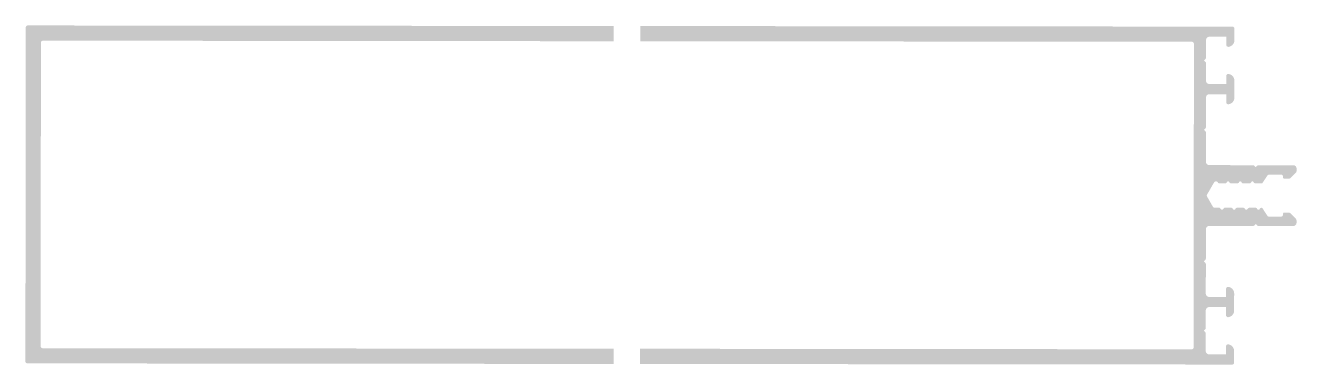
# Model space of a CAD drawing. Header units: millimetres. Extents: x -63 to 3646, y -445 to 220.
# Drawn here: x 3458 to 3646.4, y -445.1 to -394.9 of the extents above; entities that cross this region are included whole.
import ezdxf

# ---------------------------------------------------------------- set-up
doc = ezdxf.new("R2010")
doc.units = ezdxf.units.MM

# ---------------------------------------------------------------- blocks, each defined once
blk = doc.blocks.new('E50 T 20')
h = blk.add_hatch(color=252)
h.paths.add_polyline_path([(-181.950793, -24.613554), (-181.950397, -24.629256), (-181.949181, -24.644915), (-181.947146, -24.660488), (-181.944299, -24.675934), (-181.940647, -24.69121), (-181.936202, -24.706274), (-181.930973, -24.721084), (-181.924977, -24.735601), (-181.918229, -24.749784), (-181.910749, -24.763594), (-181.902556, -24.776994), (-181.893672, -24.789946), (-181.884123, -24.802416), (-181.873935, -24.81437), (-181.863135, -24.825773), (-181.851752, -24.836596), (-181.839819, -24.846808), (-181.827368, -24.856381), (-181.814433, -24.86529), (-181.80105, -24.87351), (-181.787254, -24.881018), (-181.773085, -24.887794), (-181.75858, -24.893818), (-181.74378, -24.899076), (-181.728725, -24.903551), (-181.713456, -24.907233), (-181.698016, -24.910111), (-181.682446, -24.912176), (-181.66679, -24.913424), (-181.651089, -24.91385), (-94.802623, -24.99957), (-94.803233, -22.749569), (-179.39887, -22.666072), (-179.415111, -22.665616), (-179.431304, -22.664282), (-179.4474, -22.662072), (-179.463354, -22.658995), (-179.479117, -22.655058), (-179.494645, -22.650274), (-179.50989, -22.644656), (-179.524809, -22.638221), (-179.539358, -22.630987), (-179.553493, -22.622977), (-179.567175, -22.614213), (-179.580361, -22.604721), (-179.593015, -22.594529), (-179.605098, -22.583667), (-179.616576, -22.572167), (-179.627414, -22.560062), (-179.637581, -22.547389), (-179.647046, -22.534183), (-179.655783, -22.520485), (-179.663766, -22.506333), (-179.67097, -22.49177), (-179.677376, -22.476839), (-179.682964, -22.461582), (-179.687718, -22.446046), (-179.691623, -22.430274), (-179.694669, -22.414315), (-179.696847, -22.398214), (-179.698149, -22.382018), (-179.698573, -22.365776), (-179.688131, -11.785881), (-179.654257, 22.534202), (-179.65383, 22.549902), (-179.652583, 22.565559), (-179.650517, 22.581129), (-179.64764, 22.596569), (-179.643958, 22.611837), (-179.639482, 22.626892), (-179.634225, 22.641693), (-179.6282, 22.656197), (-179.621424, 22.670367), (-179.613916, 22.684162), (-179.605697, 22.697546), (-179.596788, 22.710481), (-179.587214, 22.722932), (-179.577002, 22.734865), (-179.56618, 22.746247), (-179.554776, 22.757047), (-179.542823, 22.767236), (-179.530353, 22.776785), (-179.5174, 22.785668), (-179.504001, 22.793861), (-179.49019, 22.801342), (-179.476007, 22.80809), (-179.461491, 22.814086), (-179.44668, 22.819314), (-179.431617, 22.82376), (-179.416341, 22.827411), (-179.400895, 22.830258), (-179.385321, 22.832293), (-179.369662, 22.83351), (-179.353961, 22.833906), (-94.815564, 22.750466), (-94.816174, 25.000467), (-181.601739, 25.086125), (-181.617981, 25.085701), (-181.634177, 25.084399), (-181.650278, 25.082221), (-181.666237, 25.079175), (-181.682008, 25.07527), (-181.697545, 25.070516), (-181.712802, 25.064928), (-181.727733, 25.058522), (-181.742296, 25.051318), (-181.756448, 25.043335), (-181.770146, 25.034598), (-181.783352, 25.025132), (-181.796025, 25.014966), (-181.80813, 25.004128), (-181.81963, 24.99265), (-181.830492, 24.980567), (-181.840684, 24.967913), (-181.850176, 24.954727), (-181.85894, 24.941045), (-181.86695, 24.92691), (-181.874183, 24.912361), (-181.880618, 24.897442), (-181.886236, 24.882196), (-181.891021, 24.866669), (-181.894958, 24.850906), (-181.898035, 24.834952), (-181.900244, 24.818855), (-181.901579, 24.802663), (-181.902035, 24.786422)])
h.paths.add_polyline_path([(-90.903326, -24.99956), (-3.198, -25.086125), (-3.181758, -25.085701), (-3.165563, -25.084399), (-3.149462, -25.082221), (-3.133502, -25.079175), (-3.117731, -25.07527), (-3.102194, -25.070516), (-3.086938, -25.064928), (-3.072006, -25.058522), (-3.057443, -25.051318), (-3.043292, -25.043335), (-3.029593, -25.034598), (-3.016388, -25.025132), (-3.003714, -25.014966), (-2.99161, -25.004128), (-2.980109, -24.99265), (-2.969247, -24.980567), (-2.959056, -24.967913), (-2.949564, -24.954727), (-2.9408, -24.941045), (-2.93279, -24.92691), (-2.925556, -24.912361), (-2.919121, -24.897442), (-2.913503, -24.882196), (-2.908719, -24.866669), (-2.904782, -24.850906), (-2.901704, -24.834952), (-2.899495, -24.818855), (-2.89816, -24.802663), (-2.897704, -24.786422), (-2.896027, -23.086422), (-2.897372, -23.033577), (-2.901507, -22.980877), (-2.908422, -22.928469), (-2.918097, -22.876499), (-2.930504, -22.825114), (-2.94561, -22.774456), (-2.963371, -22.724666), (-2.983738, -22.675885), (-3.006655, -22.628249), (-3.032057, -22.58189), (-3.059874, -22.536938), (-3.090027, -22.493519), (-3.122432, -22.451754), (-3.156999, -22.411759), (-3.193631, -22.373648), (-3.232226, -22.337525), (-3.272676, -22.303492), (-3.314868, -22.271645), (-3.358684, -22.242071), (-3.404001, -22.214854), (-3.450694, -22.19007), (-3.49863, -22.167788), (-3.547678, -22.14807), (-3.597698, -22.130972), (-3.648553, -22.116541), (-3.700099, -22.104817), (-3.752192, -22.095834), (-3.768149, -22.093949), (-3.784185, -22.092922), (-3.800252, -22.092754), (-3.816305, -22.093447), (-3.832298, -22.094999), (-3.848185, -22.097405), (-3.863921, -22.100658), (-3.87946, -22.104748), (-3.894757, -22.109665), (-3.909769, -22.115394), (-3.924453, -22.121918), (-3.938767, -22.129219), (-3.952669, -22.137277), (-3.96612, -22.146066), (-3.979081, -22.155564), (-3.991514, -22.165742), (-4.003385, -22.176571), (-4.01466, -22.188019), (-4.025305, -22.200056), (-4.03529, -22.212645), (-4.044587, -22.22575), (-4.053169, -22.239334), (-4.061011, -22.253359), (-4.068092, -22.267783), (-4.074389, -22.282566), (-4.079887, -22.297664), (-4.084568, -22.313035), (-4.088419, -22.328635), (-4.091429, -22.344419), (-4.09359, -22.360341), (-4.094896, -22.376356), (-4.095342, -22.392418), (-4.096519, -23.585238), (-6.596518, -23.58277), (-6.623587, -23.58201), (-6.650575, -23.579786), (-6.677403, -23.576104), (-6.703992, -23.570974), (-6.730264, -23.564413), (-6.756143, -23.556439), (-6.781552, -23.547076), (-6.806417, -23.536351), (-6.830665, -23.524295), (-6.854224, -23.510944), (-6.877027, -23.496338), (-6.899005, -23.480518), (-6.920094, -23.463532), (-6.940233, -23.445429), (-6.959362, -23.426262), (-6.977425, -23.406087), (-6.99437, -23.384965), (-7.010146, -23.362955), (-7.024708, -23.340124), (-7.038012, -23.316539), (-7.050019, -23.292267), (-7.060696, -23.267381), (-7.070009, -23.241953), (-7.077932, -23.216059), (-7.084441, -23.189774), (-7.089518, -23.163174), (-7.093147, -23.136339), (-7.095318, -23.109347), (-7.096024, -23.082277), (-7.093482, -20.506542), (-7.093878, -20.490841), (-7.095095, -20.475182), (-7.097129, -20.459608), (-7.099976, -20.444162), (-7.103628, -20.428887), (-7.108074, -20.413823), (-7.113302, -20.399012), (-7.119298, -20.384496), (-7.126046, -20.370313), (-7.133527, -20.356503), (-7.14172, -20.343103), (-7.150603, -20.33015), (-7.160152, -20.31768), (-7.170341, -20.305727), (-7.181141, -20.294324), (-7.393063, -20.081982), (-7.180722, -19.87006), (-7.169899, -19.858678), (-7.159687, -19.846745), (-7.150114, -19.834293), (-7.141205, -19.821358), (-7.132985, -19.807975), (-7.125477, -19.794179), (-7.118702, -19.78001), (-7.112677, -19.765505), (-7.107419, -19.750705), (-7.102944, -19.73565), (-7.099262, -19.720382), (-7.096385, -19.704941), (-7.094319, -19.689371), (-7.093071, -19.673715), (-7.092645, -19.658015), (-7.090102, -17.08228), (-7.089391, -17.056113), (-7.087312, -17.030018), (-7.083869, -17.004069), (-7.079074, -16.978335), (-7.072938, -16.952887), (-7.065478, -16.927796), (-7.056716, -16.903129), (-7.046674, -16.878954), (-7.035382, -16.855339), (-7.022868, -16.832346), (-7.009169, -16.81004), (-6.994321, -16.788482), (-6.978365, -16.76773), (-6.961345, -16.747841), (-6.943307, -16.728871), (-6.924301, -16.710871), (-6.904379, -16.69389), (-6.883596, -16.677975), (-6.862008, -16.66317), (-6.839675, -16.649514), (-6.816658, -16.637046), (-6.79302, -16.6258), (-6.768826, -16.615807), (-6.744142, -16.607093), (-6.719035, -16.599683), (-6.693576, -16.593597), (-6.667832, -16.588852), (-6.641876, -16.585461), (-6.615778, -16.583433), (-6.589609, -16.582774), (-4.08961, -16.585241), (-4.090788, -17.778061), (-4.090373, -17.794124), (-4.089099, -17.810141), (-4.08697, -17.826068), (-4.08399, -17.841857), (-4.08017, -17.857465), (-4.075519, -17.872845), (-4.070052, -17.887954), (-4.063783, -17.902749), (-4.056732, -17.917188), (-4.048917, -17.931227), (-4.040362, -17.944829), (-4.031091, -17.957953), (-4.02113, -17.970561), (-4.010509, -17.982618), (-3.999257, -17.994089), (-3.987408, -18.004942), (-3.974994, -18.015144), (-3.962052, -18.024667), (-3.948618, -18.033483), (-3.934732, -18.041568), (-3.920433, -18.048897), (-3.905762, -18.055451), (-3.890761, -18.061209), (-3.875473, -18.066156), (-3.859943, -18.070277), (-3.844214, -18.073561), (-3.828332, -18.075998), (-3.812342, -18.077582), (-3.79629, -18.078307), (-3.780222, -18.078171), (-3.764185, -18.077175), (-3.748224, -18.075322), (-3.696113, -18.066442), (-3.644544, -18.05482), (-3.593661, -18.040489), (-3.543607, -18.023489), (-3.494521, -18.003868), (-3.44654, -17.981681), (-3.399799, -17.956989), (-3.354428, -17.929862), (-3.310554, -17.900375), (-3.268299, -17.86861), (-3.227782, -17.834658), (-3.189116, -17.798611), (-3.152408, -17.760572), (-3.117762, -17.720646), (-3.085275, -17.678945), (-3.055036, -17.635585), (-3.027131, -17.590688), (-3.001637, -17.54438), (-2.978627, -17.496788), (-2.958163, -17.448048), (-2.940303, -17.398294), (-2.925098, -17.347665), (-2.912589, -17.296304), (-2.902812, -17.244354), (-2.895794, -17.19196), (-2.891554, -17.139268), (-2.890104, -17.086425), (-2.887637, -14.586427), (-2.888982, -14.533581), (-2.893118, -14.480881), (-2.900033, -14.428473), (-2.909707, -14.376503), (-2.922115, -14.325118), (-2.93722, -14.27446), (-2.954981, -14.22467), (-2.975349, -14.175889), (-2.998266, -14.128253), (-3.023668, -14.081894), (-3.051484, -14.036942), (-3.081637, -13.993523), (-3.114043, -13.951758), (-3.14861, -13.911764), (-3.185242, -13.873652), (-3.223837, -13.837529), (-3.264287, -13.803496), (-3.306479, -13.771649), (-3.350294, -13.742075), (-3.395612, -13.714858), (-3.442304, -13.690074), (-3.490241, -13.667792), (-3.539288, -13.648074), (-3.589309, -13.630976), (-3.640163, -13.616545), (-3.691709, -13.604821), (-3.743803, -13.595838), (-3.75976, -13.593953), (-3.775795, -13.592926), (-3.791862, -13.592758), (-3.807916, -13.593452), (-3.823909, -13.595003), (-3.839796, -13.597409), (-3.855531, -13.600662), (-3.87107, -13.604752), (-3.886367, -13.609669), (-3.90138, -13.615398), (-3.916064, -13.621922), (-3.930377, -13.629224), (-3.944279, -13.637281), (-3.95773, -13.646071), (-3.970691, -13.655568), (-3.983125, -13.665746), (-3.994996, -13.676575), (-4.00627, -13.688024), (-4.016915, -13.70006), (-4.026901, -13.712649), (-4.036198, -13.725754), (-4.04478, -13.739338), (-4.052622, -13.753363), (-4.059702, -13.767787), (-4.066, -13.78257), (-4.071497, -13.797668), (-4.076178, -13.813039), (-4.080029, -13.828639), (-4.08304, -13.844423), (-4.085201, -13.860345), (-4.086506, -13.87636), (-4.086953, -13.892422), (-4.08813, -15.085242), (-6.588129, -15.082774), (-6.615197, -15.082014), (-6.642185, -15.07979), (-6.669013, -15.076108), (-6.695602, -15.070979), (-6.721875, -15.064417), (-6.747754, -15.056443), (-6.773163, -15.04708), (-6.798028, -15.036355), (-6.822275, -15.024299), (-6.845835, -15.010949), (-6.868637, -14.996342), (-6.890615, -14.980522), (-6.911704, -14.963536), (-6.931843, -14.945433), (-6.950972, -14.926266), (-6.969036, -14.906091), (-6.98598, -14.884969), (-7.001756, -14.86296), (-7.016318, -14.840129), (-7.029622, -14.816543), (-7.04163, -14.792271), (-7.052306, -14.767385), (-7.061619, -14.741958), (-7.069542, -14.716063), (-7.076051, -14.689778), (-7.081128, -14.663179), (-7.084757, -14.636343), (-7.086928, -14.609351), (-7.087635, -14.582281), (-7.083347, -10.237957), (-7.083802, -10.221135), (-7.0852, -10.204366), (-7.087536, -10.187701), (-7.090803, -10.171193), (-7.09499, -10.154895), (-7.100084, -10.138857), (-7.10607, -10.123129), (-7.112928, -10.107763), (-7.120637, -10.092804), (-7.129172, -10.078302), (-7.138507, -10.064301), (-7.148613, -10.050846), (-7.159457, -10.037978), (-7.171006, -10.025738), (-7.382928, -9.813397), (-7.170587, -9.601474), (-7.159764, -9.590092), (-7.149552, -9.578159), (-7.139978, -9.565708), (-7.13107, -9.552773), (-7.12285, -9.53939), (-7.115342, -9.525594), (-7.108566, -9.511425), (-7.102542, -9.49692), (-7.097284, -9.48212), (-7.092808, -9.467065), (-7.089127, -9.451796), (-7.086249, -9.436356), (-7.084184, -9.420786), (-7.082936, -9.40513), (-7.08251, -9.389429), (-7.078258, -5.082285), (-7.077547, -5.056118), (-7.075468, -5.030024), (-7.072025, -5.004074), (-7.06723, -4.97834), (-7.061094, -4.952893), (-7.053634, -4.927801), (-7.044872, -4.903134), (-7.03483, -4.87896), (-7.023538, -4.855344), (-7.011024, -4.832352), (-6.997325, -4.810046), (-6.982477, -4.788487), (-6.966521, -4.767735), (-6.949501, -4.747847), (-6.931463, -4.728877), (-6.912457, -4.710876), (-6.892535, -4.693895), (-6.871752, -4.67798), (-6.850164, -4.663175), (-6.827831, -4.64952), (-6.804814, -4.637052), (-6.781176, -4.625806), (-6.756982, -4.615812), (-6.732298, -4.607098), (-6.707191, -4.599688), (-6.681732, -4.593603), (-6.655988, -4.588858), (-6.630032, -4.585466), (-6.603934, -4.583438), (-6.577765, -4.582779), (-0.111772, -4.589161), (-0.09607, -4.588766), (-0.080412, -4.587549), (-0.064838, -4.585514), (-0.049392, -4.582667), (-0.034116, -4.579016), (-0.019052, -4.57457), (-0.004242, -4.569342), (0.010275, -4.563346), (0.024458, -4.556598), (0.038268, -4.549117), (0.051668, -4.540924), (0.06462, -4.532041), (0.07709, -4.522492), (0.089043, -4.512303), (0.100447, -4.501503), (0.308273, -4.294087), (0.515689, -4.501913), (0.527905, -4.513485), (0.540752, -4.524355), (0.554187, -4.534487), (0.56817, -4.54385), (0.582655, -4.552414), (0.597598, -4.560152), (0.612952, -4.567041), (0.628667, -4.573057), (0.644695, -4.578183), (0.660985, -4.582403), (0.677486, -4.585702), (0.694147, -4.588071), (0.710913, -4.589501), (0.727734, -4.58999), (5.849078, -4.595045), (5.875247, -4.594385), (5.901345, -4.592357), (5.927302, -4.588966), (5.953045, -4.584221), (5.978505, -4.578135), (6.003611, -4.570726), (6.028295, -4.562012), (6.052489, -4.552018), (6.076127, -4.540772), (6.099144, -4.528304), (6.121477, -4.514649), (6.143065, -4.499843), (6.163848, -4.483928), (6.18377, -4.466948), (6.202776, -4.448947), (6.220814, -4.429977), (6.237834, -4.410089), (6.25379, -4.389337), (6.268638, -4.367778), (6.282338, -4.345472), (6.294851, -4.32248), (6.306144, -4.298864), (6.316185, -4.27469), (6.324947, -4.250023), (6.332407, -4.224931), (6.338543, -4.199484), (6.343339, -4.17375), (6.346781, -4.1478), (6.348861, -4.121706), (6.349572, -4.095539), (6.349856, -3.807145), (6.349098, -3.779113), (6.346768, -3.751168), (6.342876, -3.723397), (6.337433, -3.695888), (6.330456, -3.668728), (6.321968, -3.642001), (6.311994, -3.615793), (6.300567, -3.590185), (6.287721, -3.565258), (6.273499, -3.54109), (6.257944, -3.517757), (6.241105, -3.495334), (6.223035, -3.47389), (6.203792, -3.453492), (5.497588, -2.745793), (5.478603, -2.727738), (5.458698, -2.710702), (5.43793, -2.694731), (5.416353, -2.679869), (5.394029, -2.666157), (5.371017, -2.653632), (5.347381, -2.642328), (5.323187, -2.632277), (5.298499, -2.623507), (5.273386, -2.61604), (5.247916, -2.609898), (5.22216, -2.605098), (5.196188, -2.601652), (5.170072, -2.599571), (5.143882, -2.598859), (4.551049, -2.598274), (4.540287, -2.598006), (4.529527, -2.598317), (4.518799, -2.599207), (4.508134, -2.600673), (4.497563, -2.60271), (4.487118, -2.605313), (4.476828, -2.608475), (4.466723, -2.612185), (4.456832, -2.616434), (4.447184, -2.621209), (4.437807, -2.626497), (4.428728, -2.632281), (4.419973, -2.638545), (4.411568, -2.645271), (4.403537, -2.652439), (4.395904, -2.66003), (4.38869, -2.66802), (4.381916, -2.676386), (4.375602, -2.685105), (4.369767, -2.694152), (4.364426, -2.703498), (4.359597, -2.713119), (4.355292, -2.722986), (4.351524, -2.73307), (4.348304, -2.743342), (4.345642, -2.753772), (4.343544, -2.764331), (4.342018, -2.774987), (4.341067, -2.78571), (4.340695, -2.796469), (4.340902, -2.807231), (4.341688, -2.817968), (4.34305, -2.828646), (4.344985, -2.839236), (4.347698, -2.855078), (4.349559, -2.871042), (4.350562, -2.887083), (4.350705, -2.903155), (4.349986, -2.919212), (4.348409, -2.935207), (4.345977, -2.951094), (4.342698, -2.966829), (4.338582, -2.982365), (4.333638, -2.997659), (4.327883, -3.012665), (4.321333, -3.027343), (4.314006, -3.041648), (4.305923, -3.05554), (4.297108, -3.06898), (4.287585, -3.081928), (4.277383, -3.094347), (4.266531, -3.106202), (4.255059, -3.11746), (4.243, -3.128086), (4.23039, -3.138052), (4.217265, -3.147327), (4.203661, -3.155887), (4.189618, -3.163706), (4.175177, -3.170761), (4.160379, -3.177033), (4.145266, -3.182503), (4.129882, -3.187156), (4.11427, -3.190979), (4.098476, -3.19396), (4.082546, -3.196091), (4.066524, -3.197365), (4.050457, -3.19778), (2.274711, -3.196027), (2.258206, -3.195557), (2.241751, -3.194178), (2.225397, -3.191897), (2.209193, -3.188719), (2.193189, -3.184655), (2.177433, -3.179716), (2.161972, -3.173918), (2.146854, -3.167278), (2.132124, -3.159816), (2.117826, -3.151555), (2.104005, -3.142519), (2.090702, -3.132738), (2.077958, -3.122238), (2.06581, -3.111054), (2.054296, -3.099218), (2.043451, -3.086767), (2.033307, -3.073738), (2.023896, -3.06017), (1.319524, -1.982596), (1.313289, -1.973604), (1.306571, -1.964966), (1.29939, -1.956709), (1.291769, -1.948856), (1.283729, -1.941433), (1.275296, -1.93446), (1.266494, -1.927959), (1.257349, -1.921948), (1.24789, -1.916447), (1.238143, -1.911472), (1.22814, -1.907037), (1.217908, -1.903156), (1.20748, -1.89984), (1.196886, -1.8971), (1.186158, -1.894943), (1.175328, -1.893376), (1.164428, -1.892404), (1.153492, -1.89203), (1.142551, -1.892254), (1.13164, -1.893076), (1.120789, -1.894494), (1.110032, -1.896503), (1.094454, -1.900049), (1.079087, -1.904419), (1.063974, -1.909601), (1.049158, -1.91558), (1.034682, -1.92234), (1.020586, -1.929861), (1.006911, -1.938121), (0.993694, -1.947098), (0.980974, -1.956766), (0.968787, -1.967097), (0.957168, -1.978062), (0.946148, -1.989631), (0.93576, -2.001769), (0.926033, -2.014443), (0.916995, -2.027618), (0.90867, -2.041254), (0.901084, -2.055315), (0.894256, -2.06976), (0.889843, -2.079315), (0.884932, -2.088625), (0.879539, -2.097663), (0.873678, -2.106406), (0.867365, -2.114828), (0.860617, -2.122906), (0.853454, -2.130618), (0.845895, -2.137942), (0.837962, -2.144859), (0.829675, -2.151349), (0.821058, -2.157394), (0.812136, -2.162977), (0.802932, -2.168083), (0.793472, -2.172697), (0.783782, -2.176808), (0.77389, -2.180403), (0.763822, -2.183473), (0.753606, -2.186009), (0.743272, -2.188004), (0.732846, -2.189452), (0.722359, -2.19035), (0.71184, -2.190695), (0.701316, -2.190486), (0.690818, -2.189724), (0.680375, -2.18841), (0.670016, -2.186549), (0.659768, -2.184146), (0.649662, -2.181206), (0.639723, -2.17774), (0.629981, -2.173755), (0.620463, -2.169263), (0.611193, -2.164276), (0.602199, -2.158809), (0.593505, -2.152876), (0.585135, -2.146494), (0.577113, -2.139681), (0.56946, -2.132455), (0.562198, -2.124836), (0.555346, -2.116846), (0.548925, -2.108506), (0.542951, -2.09984), (0.537441, -2.090872), (0.5072, -2.038613), (0.498545, -2.024564), (0.489131, -2.011011), (0.478986, -1.997997), (0.468141, -1.98556), (0.456629, -1.973738), (0.444484, -1.962567), (0.431743, -1.952081), (0.418445, -1.942311), (0.404629, -1.933288), (0.390339, -1.925037), (0.375616, -1.917585), (0.360506, -1.910953), (0.345054, -1.905162), (0.329307, -1.90023), (0.313313, -1.896171), (0.29712, -1.892997), (0.280777, -1.890719), (0.264333, -1.889343), (0.247838, -1.888873), (-0.626545, -1.88801), (-0.642543, -1.88821), (-0.658508, -1.889263), (-0.674394, -1.891166), (-0.690155, -1.893913), (-0.705749, -1.897496), (-0.721128, -1.901905), (-0.736251, -1.907129), (-0.751074, -1.913151), (-0.765555, -1.919954), (-0.779652, -1.92752), (-0.793326, -1.935827), (-0.806538, -1.944851), (-0.81925, -1.954567), (-0.831426, -1.964946), (-0.843031, -1.97596), (-0.854032, -1.987577), (-0.864399, -1.999763), (-0.874101, -2.012485), (-0.883111, -2.025707), (-0.891403, -2.03939), (-0.898954, -2.053495), (-0.905743, -2.067983), (-0.910156, -2.077538), (-0.915067, -2.086848), (-0.92046, -2.095887), (-0.926321, -2.104629), (-0.932634, -2.113051), (-0.939382, -2.121129), (-0.946545, -2.128841), (-0.954104, -2.136166), (-0.962038, -2.143083), (-0.970324, -2.149572), (-0.978941, -2.155617), (-0.987863, -2.1612), (-0.997068, -2.166306), (-1.006527, -2.170921), (-1.016217, -2.175031), (-1.026109, -2.178626), (-1.036177, -2.181696), (-1.046393, -2.184232), (-1.056727, -2.186227), (-1.067153, -2.187675), (-1.07764, -2.188573), (-1.08816, -2.188918), (-1.098683, -2.188709), (-1.109181, -2.187947), (-1.119624, -2.186634), (-1.129984, -2.184773), (-1.140231, -2.182369), (-1.150338, -2.17943), (-1.160276, -2.175963), (-1.170018, -2.171978), (-1.179536, -2.167486), (-1.188806, -2.1625), (-1.1978, -2.157032), (-1.206494, -2.1511), (-1.214864, -2.144718), (-1.222886, -2.137904), (-1.230539, -2.130678), (-1.237802, -2.123059), (-1.244653, -2.115069), (-1.251074, -2.106729), (-1.257048, -2.098063), (-1.262558, -2.089095), (-1.292799, -2.036837), (-1.301454, -2.022787), (-1.310868, -2.009235), (-1.321013, -1.99622), (-1.331858, -1.983783), (-1.34337, -1.971962), (-1.355515, -1.960791), (-1.368256, -1.950305), (-1.381555, -1.940535), (-1.39537, -1.931511), (-1.40966, -1.92326), (-1.424383, -1.915808), (-1.439493, -1.909176), (-1.454945, -1.903386), (-1.470692, -1.898453), (-1.486686, -1.894394), (-1.502879, -1.891221), (-1.519223, -1.888942), (-1.535666, -1.887566), (-1.552161, -1.887096), (-2.426544, -1.886233), (-2.442542, -1.886433), (-2.458507, -1.887486), (-2.474393, -1.889389), (-2.490155, -1.892136), (-2.505748, -1.895719), (-2.521127, -1.900129), (-2.53625, -1.905352), (-2.551073, -1.911374), (-2.565554, -1.918178), (-2.579651, -1.925744), (-2.593325, -1.93405), (-2.606537, -1.943074), (-2.619249, -1.95279), (-2.631425, -1.963169), (-2.64303, -1.974183), (-2.654031, -1.9858), (-2.664398, -1.997987), (-2.6741, -2.010709), (-2.68311, -2.02393), (-2.691402, -2.037613), (-2.698953, -2.051718), (-2.705742, -2.066206), (-2.710155, -2.075762), (-2.715066, -2.085072), (-2.720459, -2.09411), (-2.72632, -2.102853), (-2.732633, -2.111275), (-2.739381, -2.119353), (-2.746544, -2.127065), (-2.754103, -2.134389), (-2.762037, -2.141306), (-2.770323, -2.147796), (-2.77894, -2.15384), (-2.787863, -2.159424), (-2.797067, -2.164529), (-2.806527, -2.169144), (-2.816216, -2.173255), (-2.826109, -2.17685), (-2.836176, -2.17992), (-2.846392, -2.182455), (-2.856727, -2.18445), (-2.867152, -2.185899), (-2.877639, -2.186797), (-2.888159, -2.187142), (-2.898682, -2.186933), (-2.90918, -2.186171), (-2.919623, -2.184857), (-2.929983, -2.182996), (-2.94023, -2.180592), (-2.950337, -2.177653), (-2.960275, -2.174186), (-2.970017, -2.170201), (-2.979536, -2.165709), (-2.988805, -2.160723), (-2.997799, -2.155256), (-3.006493, -2.149323), (-3.014863, -2.142941), (-3.022885, -2.136127), (-3.030538, -2.128901), (-3.037801, -2.121283), (-3.044652, -2.113292), (-3.051074, -2.104953), (-3.057047, -2.096287), (-3.062557, -2.087319), (-3.092798, -2.03506), (-3.101453, -2.02101), (-3.110867, -2.007458), (-3.121012, -1.994444), (-3.131857, -1.982007), (-3.143369, -1.970185), (-3.155515, -1.959014), (-3.168255, -1.948528), (-3.181554, -1.938758), (-3.195369, -1.929734), (-3.20966, -1.921484), (-3.224382, -1.914031), (-3.239492, -1.9074), (-3.254944, -1.901609), (-3.270691, -1.896677), (-3.286685, -1.892618), (-3.302878, -1.889444), (-3.319222, -1.887166), (-3.335665, -1.885789), (-3.35216, -1.885319), (-4.226543, -1.884456), (-4.242541, -1.884657), (-4.258506, -1.88571), (-4.274392, -1.887613), (-4.290154, -1.890359), (-4.305747, -1.893943), (-4.321127, -1.898352), (-4.336249, -1.903575), (-4.351072, -1.909597), (-4.365553, -1.916401), (-4.379651, -1.923967), (-4.393325, -1.932274), (-4.406536, -1.941298), (-4.419248, -1.951013), (-4.431424, -1.961393), (-4.443029, -1.972407), (-4.454031, -1.984023), (-4.464397, -1.99621), (-4.474099, -2.008932), (-4.483109, -2.022153), (-4.491401, -2.035836), (-4.498953, -2.049942), (-4.505741, -2.06443), (-4.510155, -2.073985), (-4.515065, -2.083295), (-4.520458, -2.092334), (-4.526319, -2.101076), (-4.532633, -2.109498), (-4.53938, -2.117576), (-4.546543, -2.125288), (-4.554102, -2.132613), (-4.562036, -2.139529), (-4.570322, -2.146019), (-4.578939, -2.152064), (-4.587862, -2.157647), (-4.597066, -2.162753), (-4.606526, -2.167368), (-4.616215, -2.171478), (-4.626108, -2.175073), (-4.636176, -2.178143), (-4.646391, -2.180679), (-4.656726, -2.182674), (-4.667151, -2.184122), (-4.677638, -2.18502), (-4.688158, -2.185365), (-4.698681, -2.185156), (-4.709179, -2.184394), (-4.719622, -2.18308), (-4.729982, -2.181219), (-4.740229, -2.178816), (-4.750336, -2.175877), (-4.760274, -2.17241), (-4.770016, -2.168425), (-4.779535, -2.163933), (-4.788804, -2.158946), (-4.797798, -2.153479), (-4.806492, -2.147546), (-4.814862, -2.141164), (-4.822885, -2.134351), (-4.830538, -2.127125), (-4.8378, -2.119506), (-4.844651, -2.111516), (-4.851073, -2.103176), (-4.857047, -2.09451), (-4.862556, -2.085542), (-4.892797, -2.033283), (-4.901452, -2.019234), (-4.910866, -2.005681), (-4.921011, -1.992667), (-4.931856, -1.98023), (-4.943369, -1.968408), (-4.955514, -1.957238), (-4.968255, -1.946751), (-4.981553, -1.936982), (-4.995368, -1.927958), (-5.009659, -1.919707), (-5.024381, -1.912255), (-5.039491, -1.905623), (-5.054943, -1.899833), (-5.07069, -1.8949), (-5.086684, -1.890841), (-5.102878, -1.887668), (-5.119221, -1.885389), (-5.135665, -1.884013), (-5.152159, -1.883543), (-5.777139, -1.882926), (-5.79284, -1.882499), (-5.808496, -1.881251), (-5.824067, -1.879186), (-5.839507, -1.876308), (-5.854776, -1.872627), (-5.869832, -1.868151), (-5.884632, -1.862893), (-5.899137, -1.856868), (-5.913307, -1.850092), (-5.927102, -1.842584), (-5.940486, -1.834364), (-5.953421, -1.825454), (-5.965873, -1.81588), (-5.977806, -1.805668), (-5.989188, -1.794845), (-5.999988, -1.783441), (-6.010177, -1.771487), (-6.019726, -1.759017), (-6.028609, -1.746063), (-6.036802, -1.732663), (-6.900927, -0.232452), (-6.908408, -0.218642), (-6.915155, -0.204459), (-6.921151, -0.189942), (-6.926379, -0.175131), (-6.930824, -0.160067), (-6.934475, -0.144792), (-6.937322, -0.129345), (-6.939356, -0.113772), (-6.940573, -0.098113), (-6.940968, -0.082411), (-6.940541, -0.066711), (-6.939293, -0.051055), (-6.937227, -0.035485), (-6.934349, -0.020045), (-6.930667, -0.004776), (-6.926191, 0.010279), (-6.920933, 0.025079), (-6.914908, 0.039583), (-6.908132, 0.053753), (-6.900624, 0.067548), (-5.864877, 1.85733), (-5.85589, 1.871949), (-5.846137, 1.886069), (-5.835647, 1.89965), (-5.824449, 1.912654), (-5.812575, 1.925043), (-5.800059, 1.936784), (-5.786936, 1.947841), (-5.773243, 1.958185), (-5.759019, 1.967785), (-5.744304, 1.976616), (-5.729141, 1.98465), (-5.713571, 1.991867), (-5.69764, 1.998245), (-5.681391, 2.003766), (-5.664872, 2.008415), (-5.648129, 2.012178), (-5.63121, 2.015046), (-5.614162, 2.017009), (-5.597034, 2.018062), (-5.579874, 2.018202), (-5.56273, 2.017429), (-5.545652, 2.015745), (-5.528688, 2.013155), (-5.511886, 2.009666), (-5.495293, 2.005288), (-5.478957, 2.000033), (-5.462923, 1.993916), (-5.447238, 1.986955), (-5.431945, 1.97917), (-5.417088, 1.970581), (-5.402709, 1.961215), (-5.388849, 1.951096), (-5.375546, 1.940255), (-5.36284, 1.928721), (-5.350765, 1.916527), (-5.339356, 1.903708), (-5.328645, 1.8903), (-5.318663, 1.876342), (-5.309437, 1.861872), (-5.300699, 1.84818), (-5.291232, 1.834981), (-5.281065, 1.822313), (-5.270227, 1.810215), (-5.258751, 1.79872), (-5.246669, 1.787864), (-5.234017, 1.777678), (-5.220832, 1.768191), (-5.207153, 1.759432), (-5.19302, 1.751426), (-5.178475, 1.744197), (-5.163559, 1.737765), (-5.148318, 1.73215), (-5.132795, 1.727369), (-5.117035, 1.723434), (-5.101086, 1.720358), (-5.084994, 1.71815), (-5.068806, 1.716816), (-5.05257, 1.716361), (-4.248606, 1.715567), (-4.232608, 1.715768), (-4.216643, 1.716821), (-4.200758, 1.718723), (-4.184996, 1.72147), (-4.169403, 1.725054), (-4.154023, 1.729463), (-4.1389, 1.734686), (-4.124077, 1.740708), (-4.109596, 1.747512), (-4.095499, 1.755078), (-4.081825, 1.763385), (-4.068613, 1.772409), (-4.055901, 1.782124), (-4.043725, 1.792504), (-4.03212, 1.803517), (-4.021119, 1.815134), (-4.010752, 1.827321), (-4.00105, 1.840043), (-3.99204, 1.853264), (-3.983748, 1.866947), (-3.976197, 1.881053), (-3.969408, 1.895541), (-3.964995, 1.905096), (-3.960085, 1.914406), (-3.954691, 1.923444), (-3.94883, 1.932187), (-3.942517, 1.940609), (-3.935769, 1.948687), (-3.928606, 1.956399), (-3.921047, 1.963724), (-3.913114, 1.97064), (-3.904827, 1.97713), (-3.89621, 1.983175), (-3.887288, 1.988758), (-3.878084, 1.993864), (-3.868624, 1.998478), (-3.858934, 2.002589), (-3.849042, 2.006184), (-3.838974, 2.009254), (-3.828758, 2.01179), (-3.818424, 2.013785), (-3.807998, 2.015233), (-3.797511, 2.016131), (-3.786992, 2.016476), (-3.776468, 2.016267), (-3.76597, 2.015505), (-3.755527, 2.014191), (-3.745168, 2.01233), (-3.73492, 2.009927), (-3.724814, 2.006987), (-3.714875, 2.003521), (-3.705134, 1.999536), (-3.695615, 1.995044), (-3.686345, 1.990057), (-3.677351, 1.98459), (-3.668657, 1.978657), (-3.660287, 1.972275), (-3.652265, 1.965462), (-3.644612, 1.958236), (-3.63735, 1.950617), (-3.630498, 1.942627), (-3.624077, 1.934287), (-3.618103, 1.925621), (-3.612593, 1.916653), (-3.582352, 1.864394), (-3.573697, 1.850345), (-3.564283, 1.836792), (-3.554139, 1.823778), (-3.543293, 1.811341), (-3.531781, 1.799519), (-3.519636, 1.788348), (-3.506895, 1.777862), (-3.493597, 1.768092), (-3.479781, 1.759069), (-3.465491, 1.750818), (-3.450768, 1.743366), (-3.435658, 1.736734), (-3.420206, 1.730943), (-3.404459, 1.726011), (-3.388465, 1.721952), (-3.372272, 1.718778), (-3.355929, 1.7165), (-3.339485, 1.715124), (-3.32299, 1.714654), (-2.448607, 1.713791), (-2.432609, 1.713991), (-2.416644, 1.715044), (-2.400758, 1.716947), (-2.384997, 1.719694), (-2.369404, 1.723277), (-2.354024, 1.727687), (-2.338901, 1.73291), (-2.324078, 1.738932), (-2.309597, 1.745735), (-2.2955, 1.753301), (-2.281826, 1.761608), (-2.268614, 1.770632), (-2.255902, 1.780348), (-2.243726, 1.790727), (-2.232121, 1.801741), (-2.22112, 1.813358), (-2.210753, 1.825544), (-2.201051, 1.838266), (-2.192041, 1.851488), (-2.183749, 1.865171), (-2.176198, 1.879276), (-2.169409, 1.893764), (-2.164996, 1.903319), (-2.160085, 1.912629), (-2.154692, 1.921668), (-2.148831, 1.93041), (-2.142518, 1.938832), (-2.13577, 1.94691), (-2.128607, 1.954622), (-2.121048, 1.961947), (-2.113114, 1.968864), (-2.104828, 1.975353), (-2.096211, 1.981398), (-2.087289, 1.986981), (-2.078085, 1.992087), (-2.068625, 1.996702), (-2.058935, 2.000812), (-2.049043, 2.004408), (-2.038975, 2.007477), (-2.028759, 2.010013), (-2.018425, 2.012008), (-2.007999, 2.013456), (-1.997512, 2.014354), (-1.986992, 2.014699), (-1.976469, 2.01449), (-1.965971, 2.013728), (-1.955528, 2.012415), (-1.945169, 2.010554), (-1.934921, 2.00815), (-1.924814, 2.005211), (-1.914876, 2.001744), (-1.905134, 1.997759), (-1.895616, 1.993267), (-1.886346, 1.988281), (-1.877352, 1.982813), (-1.868658, 1.976881), (-1.860288, 1.970499), (-1.852266, 1.963685), (-1.844613, 1.956459), (-1.83735, 1.94884), (-1.830499, 1.94085), (-1.824078, 1.93251), (-1.818104, 1.923844), (-1.812594, 1.914876), (-1.782353, 1.862618), (-1.773698, 1.848568), (-1.764284, 1.835016), (-1.754139, 1.822001), (-1.743294, 1.809564), (-1.731782, 1.797743), (-1.719637, 1.786572), (-1.706896, 1.776086), (-1.693597, 1.766316), (-1.679782, 1.757292), (-1.665492, 1.749041), (-1.650769, 1.741589), (-1.635659, 1.734958), (-1.620207, 1.729167), (-1.60446, 1.724234), (-1.588466, 1.720175), (-1.572273, 1.717002), (-1.555929, 1.714723), (-1.539486, 1.713347), (-1.522991, 1.712877), (-0.648608, 1.712014), (-0.63261, 1.712214), (-0.616645, 1.713267), (-0.600759, 1.71517), (-0.584997, 1.717917), (-0.569404, 1.7215), (-0.554025, 1.72591), (-0.538902, 1.731133), (-0.524079, 1.737155), (-0.509598, 1.743959), (-0.495501, 1.751525), (-0.481827, 1.759832), (-0.468615, 1.768856), (-0.455903, 1.778571), (-0.443727, 1.78895), (-0.432122, 1.799964), (-0.421121, 1.811581), (-0.410754, 1.823768), (-0.401052, 1.83649), (-0.392042, 1.849711), (-0.38375, 1.863394), (-0.376199, 1.877499), (-0.36941, 1.891987), (-0.364997, 1.901543), (-0.360086, 1.910853), (-0.354693, 1.919891), (-0.348832, 1.928634), (-0.342519, 1.937056), (-0.335771, 1.945134), (-0.328608, 1.952846), (-0.321049, 1.96017), (-0.313115, 1.967087), (-0.304829, 1.973577), (-0.296212, 1.979621), (-0.287289, 1.985205), (-0.278085, 1.990311), (-0.268625, 1.994925), (-0.258936, 1.999036), (-0.249043, 2.002631), (-0.238976, 2.005701), (-0.22876, 2.008236), (-0.218426, 2.010231), (-0.208, 2.01168), (-0.197513, 2.012578), (-0.186993, 2.012923), (-0.17647, 2.012714), (-0.165972, 2.011952), (-0.155529, 2.010638), (-0.145169, 2.008777), (-0.134922, 2.006374), (-0.124815, 2.003434), (-0.114877, 1.999967), (-0.105135, 1.995982), (-0.095616, 1.99149), (-0.086347, 1.986504), (-0.077353, 1.981037), (-0.068659, 1.975104), (-0.060289, 1.968722), (-0.052267, 1.961908), (-0.044614, 1.954682), (-0.037351, 1.947064), (-0.0305, 1.939073), (-0.024078, 1.930734), (-0.018105, 1.922068), (-0.012595, 1.9131), (0.017646, 1.860841), (0.026301, 1.846791), (0.035715, 1.833239), (0.04586, 1.820225), (0.056705, 1.807788), (0.068217, 1.795966), (0.080362, 1.784795), (0.093103, 1.774309), (0.106402, 1.764539), (0.120217, 1.755515), (0.134508, 1.747265), (0.14923, 1.739812), (0.16434, 1.733181), (0.179792, 1.72739), (0.195539, 1.722458), (0.211533, 1.718399), (0.227726, 1.715225), (0.24407, 1.712947), (0.260513, 1.71157), (0.277008, 1.7111), (1.154362, 1.710234), (1.165365, 1.710526), (1.176335, 1.711423), (1.18724, 1.712923), (1.198046, 1.715019), (1.208719, 1.717707), (1.219229, 1.720979), (1.229543, 1.724823), (1.23963, 1.729229), (1.249459, 1.734183), (1.259001, 1.739671), (1.268226, 1.745675), (1.277107, 1.752178), (1.285617, 1.759159), (1.29373, 1.766598), (1.301421, 1.774472), (1.308668, 1.782757), (1.315448, 1.791428), (1.32174, 1.80046), (2.02905, 2.877655), (2.038488, 2.891202), (2.048658, 2.904209), (2.059528, 2.916636), (2.071065, 2.928447), (2.083234, 2.939606), (2.095999, 2.950078), (2.109321, 2.959832), (2.123159, 2.968838), (2.137471, 2.977069), (2.152215, 2.984501), (2.167345, 2.99111), (2.182816, 2.996876), (2.198581, 3.001783), (2.214592, 3.005815), (2.2308, 3.00896), (2.247157, 3.011209), (2.263613, 3.012555), (2.280117, 3.012993), (4.056585, 3.011239), (4.072826, 3.010783), (4.089019, 3.009449), (4.105116, 3.007239), (4.121069, 3.004162), (4.136833, 3.000225), (4.15236, 2.995441), (4.167605, 2.989823), (4.182524, 2.983388), (4.197073, 2.976154), (4.211209, 2.968144), (4.22489, 2.95938), (4.238077, 2.949888), (4.25073, 2.939696), (4.262814, 2.928834), (4.274291, 2.917334), (4.285129, 2.905229), (4.295296, 2.892556), (4.304762, 2.87935), (4.313499, 2.865652), (4.321481, 2.8515), (4.328686, 2.836937), (4.335091, 2.822006), (4.340679, 2.806749), (4.345433, 2.791212), (4.349339, 2.775441), (4.352385, 2.759482), (4.354562, 2.743381), (4.355865, 2.727185), (4.356289, 2.710943), (4.35619, 2.610943), (4.356473, 2.600115), (4.357341, 2.589318), (4.358793, 2.578584), (4.360823, 2.567945), (4.363427, 2.55743), (4.366596, 2.547073), (4.370322, 2.536902), (4.374592, 2.526947), (4.379395, 2.517239), (4.384717, 2.507804), (4.390541, 2.498672), (4.396852, 2.489868), (4.40363, 2.481419), (4.410855, 2.473349), (4.418507, 2.465683), (4.426562, 2.458441), (4.434998, 2.451647), (4.443789, 2.445319), (4.45291, 2.439476), (4.462334, 2.434136), (4.472033, 2.429314), (4.481979, 2.425024), (4.492143, 2.421278), (4.502494, 2.418089), (4.513003, 2.415464), (4.523639, 2.413413), (4.53437, 2.41194), (4.545165, 2.41105), (4.555993, 2.410746), (5.148826, 2.410161), (5.175017, 2.410821), (5.201138, 2.412851), (5.227116, 2.416245), (5.252882, 2.420995), (5.278363, 2.427086), (5.303491, 2.434503), (5.328196, 2.443225), (5.352411, 2.453228), (5.376069, 2.464485), (5.399105, 2.476965), (5.421457, 2.490633), (5.443062, 2.505452), (5.463862, 2.521382), (5.4838, 2.538379), (5.502821, 2.556396), (6.210421, 3.2627), (6.229705, 3.28306), (6.247816, 3.304468), (6.264699, 3.326858), (6.280301, 3.35016), (6.294571, 3.3743), (6.307465, 3.399201), (6.318943, 3.424787), (6.328968, 3.450976), (6.33751, 3.477685), (6.34454, 3.504832), (6.350038, 3.53233), (6.353985, 3.560093), (6.356369, 3.588033), (6.357183, 3.616064), (6.357468, 3.904458), (6.356761, 3.931528), (6.35459, 3.95852), (6.350961, 3.985355), (6.345884, 4.011954), (6.339375, 4.03824), (6.331452, 4.064134), (6.322139, 4.089562), (6.311463, 4.114448), (6.299455, 4.138719), (6.286151, 4.162305), (6.271589, 4.185136), (6.255813, 4.207145), (6.238868, 4.228268), (6.220805, 4.248442), (6.201676, 4.267609), (6.181537, 4.285712), (6.160448, 4.302699), (6.13847, 4.318518), (6.115668, 4.333125), (6.092108, 4.346476), (6.06786, 4.358531), (6.042995, 4.369257), (6.017586, 4.37862), (5.991708, 4.386594), (5.965435, 4.393155), (5.938846, 4.398284), (5.912018, 4.401966), (5.88503, 4.404191), (5.857961, 4.404951), (0.736617, 4.410006), (0.719795, 4.40955), (0.703026, 4.408152), (0.686361, 4.405817), (0.669853, 4.40255), (0.653555, 4.398363), (0.637517, 4.393268), (0.621789, 4.387283), (0.606423, 4.380425), (0.591464, 4.372716), (0.576962, 4.36418), (0.562961, 4.354845), (0.549506, 4.34474), (0.536638, 4.333896), (0.524398, 4.322347), (0.316573, 4.114931), (0.109157, 4.322757), (0.097774, 4.33358), (0.085841, 4.343792), (0.07339, 4.353365), (0.060455, 4.362274), (0.047072, 4.370494), (0.033276, 4.378002), (0.019107, 4.384777), (0.004602, 4.390802), (-0.010198, 4.39606), (-0.025253, 4.400535), (-0.040522, 4.404217), (-0.055962, 4.407094), (-0.071532, 4.40916), (-0.087188, 4.410408), (-0.102889, 4.410834), (-6.568882, 4.417216), (-6.595049, 4.417927), (-6.621144, 4.420007), (-6.647093, 4.423449), (-6.672827, 4.428245), (-6.698275, 4.434381), (-6.723366, 4.44184), (-6.748033, 4.450603), (-6.772208, 4.460644), (-6.795823, 4.471937), (-6.818816, 4.48445), (-6.841122, 4.49815), (-6.86268, 4.512998), (-6.883432, 4.528954), (-6.90332, 4.545974), (-6.922291, 4.564012), (-6.940291, 4.583018), (-6.957272, 4.602939), (-6.973187, 4.623723), (-6.987992, 4.64531), (-7.001648, 4.667643), (-7.014116, 4.69066), (-7.025362, 4.714299), (-7.035355, 4.738493), (-7.044069, 4.763177), (-7.051479, 4.788283), (-7.057565, 4.813743), (-7.06231, 4.839486), (-7.065701, 4.865443), (-7.067729, 4.891541), (-7.068388, 4.917709), (-7.064137, 9.224853), (-7.064533, 9.240554), (-7.06575, 9.256213), (-7.067784, 9.271787), (-7.070631, 9.287233), (-7.074283, 9.302509), (-7.078729, 9.317573), (-7.083957, 9.332383), (-7.089953, 9.346899), (-7.096701, 9.361082), (-7.104181, 9.374893), (-7.112375, 9.388292), (-7.121258, 9.401245), (-7.130807, 9.413715), (-7.140996, 9.425668), (-7.151796, 9.437072), (-7.363718, 9.649413), (-7.151377, 9.861335), (-7.139804, 9.873552), (-7.128935, 9.886398), (-7.118803, 9.899834), (-7.10944, 9.913817), (-7.100876, 9.928302), (-7.093137, 9.943245), (-7.086249, 9.958598), (-7.080232, 9.974314), (-7.075106, 9.990342), (-7.070887, 10.006632), (-7.067588, 10.023133), (-7.065219, 10.039793), (-7.063788, 10.05656), (-7.0633, 10.073381), (-7.059012, 14.417705), (-7.058252, 14.444774), (-7.056027, 14.471761), (-7.052345, 14.498589), (-7.047216, 14.525178), (-7.040655, 14.551451), (-7.032681, 14.57733), (-7.023318, 14.602739), (-7.012592, 14.627604), (-7.000537, 14.651851), (-6.987186, 14.675411), (-6.972579, 14.698213), (-6.95676, 14.720191), (-6.939773, 14.74128), (-6.92167, 14.761419), (-6.902503, 14.780548), (-6.882329, 14.798612), (-6.861206, 14.815556), (-6.839197, 14.831333), (-6.816366, 14.845894), (-6.79278, 14.859198), (-6.768509, 14.871206), (-6.743623, 14.881882), (-6.718195, 14.891195), (-6.692301, 14.899118), (-6.666015, 14.905627), (-6.639416, 14.910704), (-6.612581, 14.914333), (-6.585589, 14.916504), (-6.558519, 14.917211), (-4.05852, 14.914744), (-4.059697, 13.721924), (-4.059283, 13.705861), (-4.058009, 13.689843), (-4.055879, 13.673917), (-4.0529, 13.658127), (-4.049079, 13.64252), (-4.044429, 13.62714), (-4.038961, 13.61203), (-4.032693, 13.597235), (-4.025641, 13.582797), (-4.017826, 13.568757), (-4.009271, 13.555156), (-4, 13.542032), (-3.99004, 13.529424), (-3.979418, 13.517366), (-3.968167, 13.505895), (-3.956317, 13.495043), (-3.943903, 13.484841), (-3.930961, 13.475318), (-3.917528, 13.466501), (-3.903642, 13.458417), (-3.889342, 13.451087), (-3.874671, 13.444534), (-3.85967, 13.438776), (-3.844383, 13.433829), (-3.828852, 13.429707), (-3.813123, 13.426423), (-3.797241, 13.423986), (-3.781251, 13.422403), (-3.765199, 13.421678), (-3.749131, 13.421814), (-3.733094, 13.42281), (-3.717133, 13.424663), (-3.665022, 13.433543), (-3.613453, 13.445165), (-3.56257, 13.459496), (-3.512516, 13.476495), (-3.46343, 13.496116), (-3.415449, 13.518304), (-3.368708, 13.542996), (-3.323337, 13.570123), (-3.279463, 13.59961), (-3.237208, 13.631374), (-3.196691, 13.665327), (-3.158025, 13.701374), (-3.121318, 13.739413), (-3.086672, 13.779339), (-3.054184, 13.82104), (-3.023946, 13.864399), (-2.99604, 13.909296), (-2.970547, 13.955605), (-2.947536, 14.003196), (-2.927072, 14.051937), (-2.909213, 14.101691), (-2.894007, 14.152319), (-2.881498, 14.20368), (-2.871721, 14.255631), (-2.864703, 14.308025), (-2.860463, 14.360717), (-2.859014, 14.413559), (-2.856546, 16.913558), (-2.857891, 16.966403), (-2.862027, 17.019104), (-2.868942, 17.071512), (-2.878617, 17.123481), (-2.891024, 17.174867), (-2.906129, 17.225525), (-2.923891, 17.275314), (-2.944258, 17.324095), (-2.967175, 17.371732), (-2.992577, 17.418091), (-3.020394, 17.463043), (-3.050547, 17.506462), (-3.082952, 17.548227), (-3.117519, 17.588221), (-3.154151, 17.626333), (-3.192746, 17.662456), (-3.233196, 17.696488), (-3.275388, 17.728336), (-3.319204, 17.75791), (-3.364521, 17.785126), (-3.411214, 17.809911), (-3.45915, 17.832193), (-3.508198, 17.85191), (-3.558218, 17.869009), (-3.609073, 17.88344), (-3.660618, 17.895164), (-3.712712, 17.904147), (-3.728669, 17.906031), (-3.744704, 17.907059), (-3.760772, 17.907226), (-3.776825, 17.906533), (-3.792818, 17.904981), (-3.808705, 17.902576), (-3.824441, 17.899323), (-3.839979, 17.895232), (-3.855277, 17.890315), (-3.870289, 17.884587), (-3.884973, 17.878062), (-3.899287, 17.870761), (-3.913189, 17.862704), (-3.92664, 17.853914), (-3.9396, 17.844417), (-3.952034, 17.834239), (-3.963905, 17.82341), (-3.97518, 17.811961), (-3.985825, 17.799925), (-3.99581, 17.787336), (-4.005107, 17.774231), (-4.013689, 17.760646), (-4.021531, 17.746622), (-4.028611, 17.732198), (-4.034909, 17.717415), (-4.040406, 17.702316), (-4.045087, 17.686945), (-4.048939, 17.671345), (-4.051949, 17.655562), (-4.05411, 17.63964), (-4.055416, 17.623625), (-4.055862, 17.607563), (-4.057039, 16.414743), (-6.557038, 16.41721), (-6.583205, 16.417921), (-6.6093, 16.420001), (-6.635249, 16.423443), (-6.660983, 16.428239), (-6.686431, 16.434375), (-6.711522, 16.441835), (-6.736189, 16.450597), (-6.760364, 16.460638), (-6.783979, 16.471931), (-6.806972, 16.484444), (-6.829278, 16.498144), (-6.850836, 16.512992), (-6.871588, 16.528948), (-6.891476, 16.545968), (-6.910447, 16.564006), (-6.928447, 16.583012), (-6.945428, 16.602934), (-6.961343, 16.623717), (-6.976148, 16.645305), (-6.989804, 16.667638), (-7.002272, 16.690655), (-7.013518, 16.714293), (-7.023511, 16.738487), (-7.032225, 16.763171), (-7.039635, 16.788277), (-7.045721, 16.813737), (-7.050466, 16.83948), (-7.053857, 16.865437), (-7.055885, 16.891535), (-7.056544, 16.917704), (-7.054002, 19.493438), (-7.054398, 19.509139), (-7.055615, 19.524798), (-7.057649, 19.540372), (-7.060496, 19.555818), (-7.064148, 19.571094), (-7.068594, 19.586158), (-7.073822, 19.600968), (-7.079818, 19.615485), (-7.086566, 19.629668), (-7.094046, 19.643478), (-7.10224, 19.656878), (-7.111123, 19.66983), (-7.120672, 19.6823), (-7.13086, 19.694253), (-7.141661, 19.705657), (-7.353583, 19.917998), (-7.141242, 20.129921), (-7.130419, 20.141303), (-7.120207, 20.153236), (-7.110633, 20.165687), (-7.101725, 20.178622), (-7.093505, 20.192006), (-7.085997, 20.205801), (-7.079221, 20.219971), (-7.073197, 20.234475), (-7.067939, 20.249275), (-7.063463, 20.26433), (-7.059782, 20.279599), (-7.056904, 20.295039), (-7.054839, 20.310609), (-7.053591, 20.326266), (-7.053165, 20.341966), (-7.050622, 22.917701), (-7.049911, 22.943868), (-7.047832, 22.969962), (-7.044389, 22.995912), (-7.039593, 23.021646), (-7.033457, 23.047093), (-7.025998, 23.072185), (-7.017236, 23.096852), (-7.007194, 23.121026), (-6.995902, 23.144642), (-6.983388, 23.167634), (-6.969689, 23.18994), (-6.954841, 23.211499), (-6.938885, 23.232251), (-6.921865, 23.252139), (-6.903827, 23.271109), (-6.884821, 23.28911), (-6.864899, 23.306091), (-6.844116, 23.322006), (-6.822528, 23.336811), (-6.800195, 23.350466), (-6.777178, 23.362934), (-6.75354, 23.37418), (-6.729346, 23.384174), (-6.704662, 23.392888), (-6.679555, 23.400298), (-6.654096, 23.406383), (-6.628352, 23.411128), (-6.602396, 23.414519), (-6.576298, 23.416547), (-6.550129, 23.417207), (-4.05013, 23.414739), (-4.051308, 22.22192), (-4.050893, 22.205857), (-4.049619, 22.189839), (-4.04749, 22.173913), (-4.04451, 22.158123), (-4.04069, 22.142516), (-4.036039, 22.127135), (-4.030572, 22.112026), (-4.024303, 22.097231), (-4.017251, 22.082793), (-4.009437, 22.068753), (-4.000882, 22.055152), (-3.99161, 22.042028), (-3.98165, 22.029419), (-3.971029, 22.017362), (-3.959777, 22.005891), (-3.947928, 21.995039), (-3.935514, 21.984837), (-3.922572, 21.975314), (-3.909138, 21.966497), (-3.895252, 21.958413), (-3.880953, 21.951083), (-3.866282, 21.94453), (-3.851281, 21.938771), (-3.835993, 21.933824), (-3.820463, 21.929703), (-3.804734, 21.926419), (-3.788851, 21.923982), (-3.772861, 21.922399), (-3.75681, 21.921674), (-3.740742, 21.92181), (-3.724705, 21.922805), (-3.708744, 21.924658), (-3.656633, 21.933539), (-3.605064, 21.945161), (-3.554181, 21.959492), (-3.504127, 21.976491), (-3.45504, 21.996112), (-3.40706, 22.0183), (-3.360319, 22.042991), (-3.314948, 22.070119), (-3.271073, 22.099606), (-3.228819, 22.13137), (-3.188302, 22.165323), (-3.149636, 22.201369), (-3.112928, 22.239409), (-3.078282, 22.279335), (-3.045795, 22.321036), (-3.015556, 22.364395), (-2.987651, 22.409292), (-2.962157, 22.455601), (-2.939146, 22.503192), (-2.918683, 22.551933), (-2.900823, 22.601687), (-2.885618, 22.652315), (-2.873109, 22.703676), (-2.863332, 22.755626), (-2.856313, 22.808021), (-2.852074, 22.860713), (-2.850624, 22.913555), (-2.848946, 24.613554), (-2.84937, 24.629797), (-2.850673, 24.645992), (-2.852851, 24.662093), (-2.855897, 24.678052), (-2.859802, 24.693824), (-2.864556, 24.70936), (-2.870144, 24.724617), (-2.876549, 24.739548), (-2.883754, 24.754111), (-2.891737, 24.768263), (-2.900474, 24.781961), (-2.909939, 24.795167), (-2.920106, 24.807841), (-2.930944, 24.819945), (-2.942422, 24.831445), (-2.954505, 24.842307), (-2.967158, 24.852499), (-2.980345, 24.861991), (-2.994026, 24.870755), (-3.008162, 24.878765), (-3.022711, 24.885999), (-3.03763, 24.892434), (-3.052875, 24.898052), (-3.068402, 24.902836), (-3.084166, 24.906773), (-3.100119, 24.90985), (-3.116216, 24.91206), (-3.132409, 24.913394), (-3.14865, 24.91385), (-90.853976, 25.000416), (-90.856196, 22.750417), (-9.150868, 22.669773), (-9.135168, 22.669347), (-9.119511, 22.668099), (-9.103941, 22.666034), (-9.088501, 22.663156), (-9.073232, 22.659475), (-9.058177, 22.654999), (-9.043377, 22.649742), (-9.028873, 22.643717), (-9.014703, 22.636941), (-9.000908, 22.629433), (-8.987524, 22.621213), (-8.974589, 22.612305), (-8.962138, 22.602731), (-8.950205, 22.592519), (-8.938823, 22.581696), (-8.928023, 22.570293), (-8.917834, 22.55834), (-8.908285, 22.54587), (-8.899402, 22.532917), (-8.891209, 22.519517), (-8.883728, 22.505707), (-8.87698, 22.491524), (-8.870984, 22.477008), (-8.865756, 22.462197), (-8.86131, 22.447133), (-8.857658, 22.431857), (-8.854811, 22.416411), (-8.852777, 22.400838), (-8.85156, 22.385179), (-8.851164, 22.369478), (-8.895481, -22.530501), (-8.895937, -22.546742), (-8.897271, -22.562935), (-8.899481, -22.579031), (-8.902558, -22.594985), (-8.906495, -22.610748), (-8.911279, -22.626276), (-8.916897, -22.641521), (-8.923332, -22.65644), (-8.930566, -22.670989), (-8.938576, -22.685124), (-8.94734, -22.698806), (-8.956832, -22.711992), (-8.967024, -22.724646), (-8.977886, -22.736729), (-8.989386, -22.748207), (-9.00149, -22.759045), (-9.014164, -22.769211), (-9.02737, -22.778677), (-9.041068, -22.787414), (-9.05522, -22.795397), (-9.069783, -22.802601), (-9.084714, -22.809007), (-9.099971, -22.814595), (-9.115507, -22.819349), (-9.131279, -22.823254), (-9.147238, -22.8263), (-9.163339, -22.828478), (-9.179535, -22.82978), (-9.195777, -22.830204), (-90.901105, -22.749561)])

msp = doc.modelspace()

# ---------------------------------------------------------------- block references
msp.add_blockref('E50 T 20', (3640, -420))

doc.saveas('drawing.dxf')
